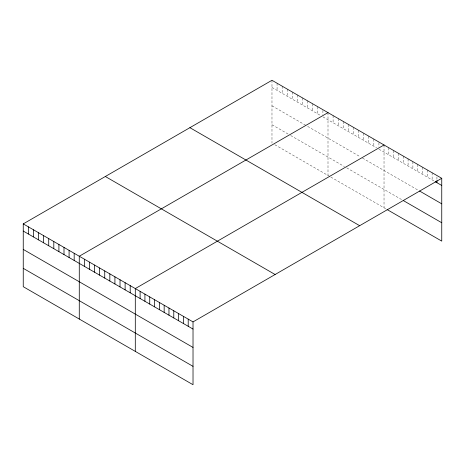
<?xml version="1.0" encoding="UTF-8"?>
<svg xmlns="http://www.w3.org/2000/svg" width="465" height="465" viewBox="0 0 465 465"><rect width="100%" height="100%" fill="white"/><g stroke="black" fill="none" stroke-linecap="round" stroke-linejoin="round"><path stroke-width="0.35" stroke-dasharray="2.33 1.74" d="M271.979 80.282L271.979 143.098M271.979 87.449L320.647 115.547M322.908 116.855L376.673 147.893M378.934 149.201L434.537 181.304M271.979 105.817L306.499 125.742M307.627 126.399L360.259 156.781M362.52 158.088L418.901 190.638M271.979 124.73L288.387 134.211M290.654 135.513L344.414 166.551M346.675 167.859L402.068 199.84M274.809 144.731L330.266 176.746M330.83 177.078L386.432 209.174M436.937 176.956L436.937 180.542M432.13 172.748L432.13 179.914M427.318 169.969L427.318 177.136M422.511 167.197L422.511 174.358M417.698 164.418L417.698 171.585M412.891 161.64L412.891 168.807M408.078 158.861L408.078 166.028M403.265 156.083L403.265 163.25M398.459 153.311L398.459 160.471M393.646 150.532L393.646 157.699M388.839 147.754L388.839 154.921M384.026 144.975L384.026 207.785M378.934 142.755L378.934 147.05M373.843 139.093L373.843 146.26M368.745 136.158L368.745 143.319M363.653 133.217L363.653 140.378M358.562 130.276L358.562 137.442M353.47 127.334L353.47 134.501M348.372 124.393L348.372 131.56M343.28 121.452L343.28 128.619M338.189 118.511L338.189 125.678M333.097 115.57L333.097 122.737M327.999 112.629L327.999 175.445M322.908 110.408L322.908 114.704M317.816 106.752L317.816 113.913M312.724 103.811L312.724 110.972M307.627 100.87L307.627 108.037M302.535 97.929L302.535 105.096M297.443 94.988L297.443 102.155M292.351 92.047L292.351 99.214M287.254 89.106L287.254 96.272M282.162 86.165L282.162 93.331M277.07 83.223L277.07 90.39"/><path stroke-width="0.7" d="M441.75 178.304L193.022 321.902L193.022 384.718L23.25 286.696L23.25 223.886L271.979 80.282L441.75 178.304L441.75 241.114L387.031 209.523M327.999 112.629L79.277 256.232L79.277 319.042M384.026 144.975L135.298 288.579L135.298 351.389M435.135 181.652L441.75 185.471M419.506 190.987L441.75 203.833M403.265 200.531L441.75 222.752M189.894 127.672L359.672 225.694M105.328 176.497L275.106 274.513M23.25 223.886L193.022 321.902M23.25 231.053L193.022 329.069M23.25 249.414L193.022 347.431M23.25 268.334L193.022 366.35M436.937 180.542L436.937 182.693M188.215 319.124L188.215 326.291M183.402 316.351L183.402 323.518M178.595 313.573L178.595 320.74M173.782 310.794L173.782 317.961M168.969 308.016L168.969 315.183M164.162 305.243L164.162 312.404M159.35 302.465L159.35 309.632M154.543 299.687L154.543 306.853M149.73 296.908L149.73 304.075M144.923 294.13L144.923 301.297M140.11 291.357L140.11 298.518M130.206 285.638L130.206 292.805M125.114 282.697L125.114 289.864M120.022 279.756L120.022 286.922M114.925 276.815L114.925 283.981M109.833 273.873L109.833 281.04M104.741 270.932L104.741 278.099M99.65 267.997L99.65 275.158M94.552 265.056L94.552 272.217M89.46 262.115L89.46 269.281M84.368 259.174L84.368 266.34M74.179 253.291L74.179 260.458M69.087 250.35L69.087 257.517M63.996 247.409L63.996 254.576M58.904 244.468L58.904 251.635M53.806 241.527L53.806 248.694M48.715 238.592L48.715 245.753M43.623 235.65L43.623 242.811M38.531 232.709L38.531 239.876M33.434 229.768L33.434 236.935M28.342 226.827L28.342 233.994"/></g></svg>
